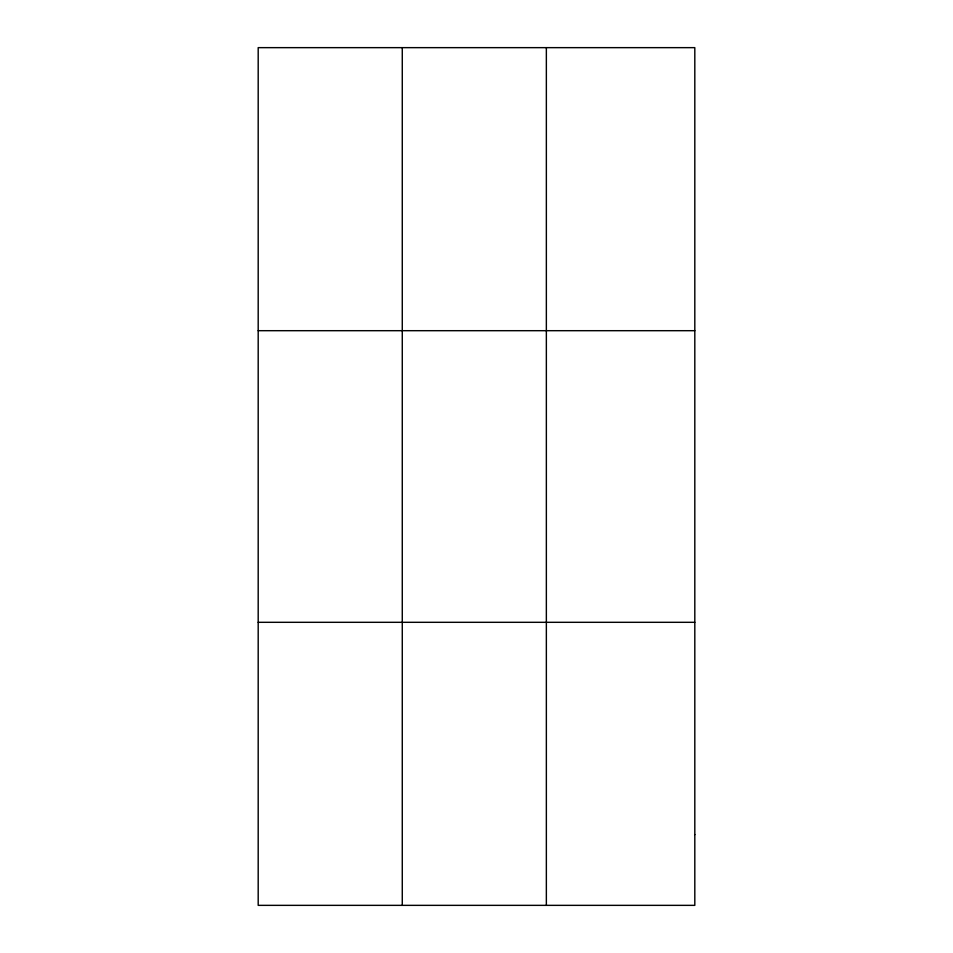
<?xml version="1.0" encoding="UTF-8"?>
<svg xmlns="http://www.w3.org/2000/svg" width="953" height="953" viewBox="0 0 953 953"><rect width="100%" height="100%" fill="white"/><g stroke="black" fill="none" stroke-linecap="round" stroke-linejoin="round"><path stroke-width="1.43" d="M402.273 905.35L402.273 47.65M546.355 905.35L546.355 47.65M258.192 330.691L694.808 330.691M258.192 622.309L694.808 622.309M694.808 834.59L694.808 905.35L258.192 905.35L258.192 47.65L694.808 47.65L694.808 834.59"/></g></svg>
